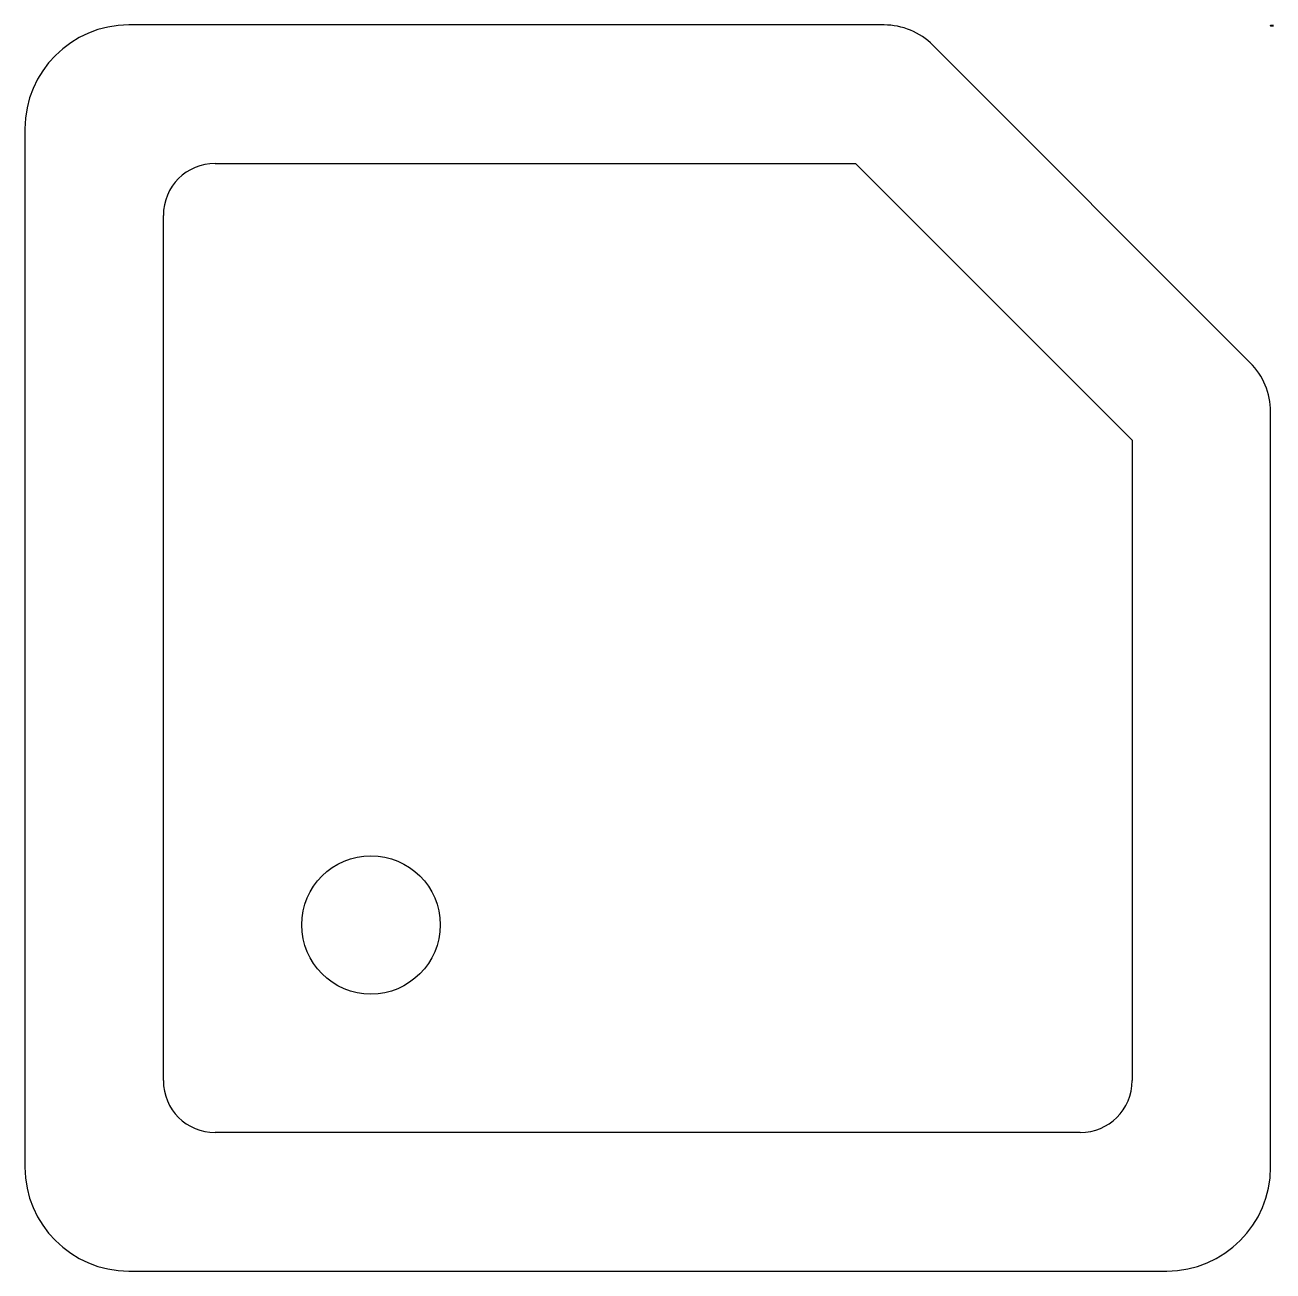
# Model space of a CAD drawing. Extents: x 18167 to 18768, y 11550 to 12150.
import ezdxf

# ---------------------------------------------------------------- set-up
doc = ezdxf.new("R2010")
doc.units = 0
doc.header["$MEASUREMENT"] = 0
doc.layers.get('0').update_dxf_attribs({"linetype": 'CONTINUOUS'})
doc.styles.add('DIM_FONT', font='SIMPLEX', dxfattribs={"width": 0.8})

msp = doc.modelspace()

# ---------------------------------------------------------------- linework, layer by layer
at = {"color": 4, "linetype": 'BYBLOCK'}
for p, q in [((18580.71, 12149.81), (18216.9, 12149.81)), ((18757.14, 11987.19), (18604.28, 12140.05)), ((18166.9, 12099.81), (18166.9, 11599.81)), ((18766.9, 11599.81), (18766.9, 11963.62)), ((18216.9, 11549.81), (18716.9, 11549.81))]:
    msp.add_line(p, q, dxfattribs=at)
at = {"color": 2, "linetype": 'BYBLOCK'}
for p, q in [((18258.57, 12083.15), (18566.9, 12083.15)), ((18700.23, 11949.81), (18566.9, 12083.15)), ((18233.57, 11641.48), (18233.57, 12058.15)), ((18700.23, 11949.81), (18700.23, 11641.48)), ((18675.23, 11616.48), (18258.57, 11616.48))]:
    msp.add_line(p, q, dxfattribs=at)
msp.add_circle((18333.57, 11716.48), 33.33, dxfattribs=at)
at = {"color": 4, "linetype": 'BYBLOCK'}
for centre, radius, start, end in [((18216.9, 12099.81), 50, 90, 180), ((18580.71, 12116.48), 33.33, 45, 90), ((18733.57, 11963.62), 33.33, 0, 45), ((18216.9, 11599.81), 50, 180, 270), ((18716.9, 11599.81), 50, 270, 0)]:
    msp.add_arc(centre, radius, start, end, dxfattribs=at)
at = {"color": 2, "linetype": 'BYBLOCK'}
for centre, start, end in [((18258.57, 12058.15), 90, 180), ((18258.57, 11641.48), 180, 270), ((18675.23, 11641.48), 270, 0)]:
    msp.add_arc(centre, 25, start, end, dxfattribs=at)

# ---------------------------------------------------------------- texts
at = {"style": 'DIM_FONT', "width": 0.8, "flags": 9}
for tag in ['YSIZE', 'XSIZE']:
    msp.add_attdef(tag, (18766.64, 12149.25), '600', height=0.5, dxfattribs=at)

doc.saveas('drawing.dxf')
